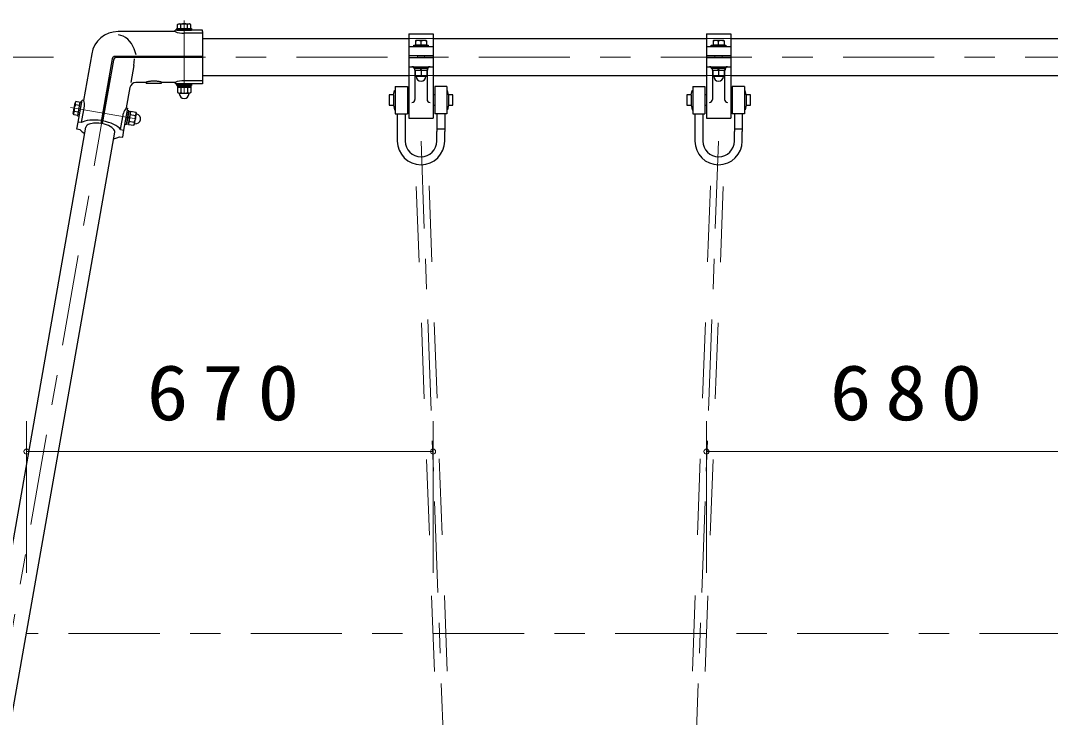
# Model space of a CAD drawing. Units: millimetres on the paper, with parts at other scales. Extents: x 197 to 617, y 140 to 437.
# Drawn here: x 253.25 to 287.17, y 230.7 to 253.66 of the extents above; entities that cross this region are included whole.
import ezdxf

# ---------------------------------------------------------------- set-up
doc = ezdxf.new("R2010")
doc.units = ezdxf.units.MM
doc.linetypes.add('USER1', pattern=[4.5, 2.5, -2])
doc.linetypes.add('USER2', pattern=[6, 3, -1, 1, -1])
doc.layers.add('線', color=2, linetype='Continuous', lineweight=25)
doc.layers.add('補助', color=2, linetype='Continuous', lineweight=13)
doc.styles.add('ＭＳ ゴシック', font='')
doc.styles.get('ＭＳ ゴシック').set_extended_font_data('MS Gothic')

# ---------------------------------------------------------------- blocks, each defined once
blk = doc.blocks.new('dimension_origin')
at = {"color": 0, "linetype": 'Continuous', "lineweight": -2}
blk.add_circle((0, 0), 1.25, dxfattribs=at)

msp = doc.modelspace()

# ---------------------------------------------------------------- linework, layer by layer
at = {"layer": '線'}
for p, q in [((258.402, 253.39), (258.882, 253.39)), ((258.402, 253.34), (258.402, 253.39)), ((258.423, 253.528), (258.462, 253.55)), ((258.423, 253.39), (258.423, 253.528)), ((258.423, 253.39), (258.862, 253.39)), ((258.462, 253.55), (258.822, 253.55)), ((258.533, 253.39), (258.533, 253.528)), ((258.752, 253.39), (258.752, 253.528)), ((258.862, 253.528), (258.822, 253.55)), ((258.862, 253.39), (258.862, 253.528)), ((258.882, 253.39), (258.882, 253.34)), ((258.402, 253.34), (258.882, 253.34)), ((259.242, 253.238), (258.642, 253.238)), ((266.042, 253.22), (266.842, 253.22)), ((266.042, 253.22), (266.042, 250.435)), ((266.842, 253.22), (266.842, 250.435)), ((275.842, 253.22), (276.642, 253.22)), ((275.842, 253.22), (275.842, 250.435)), ((276.642, 253.22), (276.642, 250.435)), ((266.042, 252.8), (266.842, 252.8)), ((266.202, 252.85), (266.682, 252.85)), ((266.202, 252.8), (266.202, 252.85)), ((266.202, 252.8), (266.682, 252.8)), ((266.262, 252.99), (266.272, 253)), ((266.262, 252.99), (266.262, 252.85)), ((266.622, 252.85), (266.262, 252.85)), ((266.612, 253), (266.272, 253)), ((266.442, 252.85), (266.442, 252.978)), ((266.622, 252.99), (266.612, 253)), ((266.622, 252.99), (266.622, 252.85)), ((266.682, 252.85), (266.682, 252.8)), ((275.842, 252.8), (276.642, 252.8)), ((276.002, 252.85), (276.482, 252.85)), ((276.002, 252.8), (276.002, 252.85)), ((276.002, 252.8), (276.482, 252.8)), ((276.062, 252.99), (276.072, 253)), ((276.062, 252.99), (276.062, 252.85)), ((276.422, 252.85), (276.062, 252.85)), ((276.412, 253), (276.072, 253)), ((276.242, 252.85), (276.242, 252.978)), ((276.422, 252.99), (276.412, 253)), ((276.422, 252.99), (276.422, 252.85)), ((276.482, 252.85), (276.482, 252.8)), ((256.273, 252.393), (255.898, 250.267)), ((256.309, 252.353), (255.94, 250.26)), ((259.242, 252.475), (256.372, 252.475)), ((259.242, 252.435), (256.407, 252.435)), ((266.042, 252.5), (266.842, 252.5)), ((266.042, 252.435), (266.842, 252.435)), ((275.842, 252.5), (276.642, 252.5)), ((275.842, 252.435), (276.642, 252.435)), ((256.982, 252.17), (256.885, 251.62)), ((266.042, 252.135), (266.842, 252.135)), ((266.202, 252.135), (266.682, 252.135)), ((266.202, 252.085), (266.202, 252.135)), ((266.202, 252.085), (266.682, 252.085)), ((266.227, 252.085), (266.657, 252.085)), ((266.227, 252.085), (266.227, 252.025)), ((266.227, 252.025), (266.657, 252.025)), ((266.242, 252.035), (266.242, 251.057)), ((266.252, 252.025), (266.252, 251.831)), ((266.252, 252.025), (266.632, 252.025)), ((266.439, 252.025), (266.423, 252.085)), ((266.442, 252.025), (266.442, 251.848)), ((266.462, 252.025), (266.446, 252.085)), ((266.632, 252.025), (266.632, 251.831)), ((266.642, 252.035), (266.642, 251.057)), ((266.657, 252.085), (266.657, 252.025)), ((266.682, 252.135), (266.682, 252.085)), ((275.842, 252.135), (276.642, 252.135)), ((276.002, 252.135), (276.482, 252.135)), ((276.002, 252.085), (276.002, 252.135)), ((276.002, 252.085), (276.482, 252.085)), ((276.027, 252.085), (276.457, 252.085)), ((276.027, 252.085), (276.027, 252.025)), ((276.027, 252.025), (276.457, 252.025)), ((276.042, 252.035), (276.042, 251.057)), ((276.052, 252.025), (276.052, 251.831)), ((276.052, 252.025), (276.432, 252.025)), ((276.239, 252.025), (276.223, 252.085)), ((276.242, 252.025), (276.242, 251.848)), ((276.262, 252.025), (276.246, 252.085)), ((276.432, 252.025), (276.432, 251.831)), ((276.442, 252.035), (276.442, 251.057)), ((276.457, 252.085), (276.457, 252.025)), ((276.482, 252.135), (276.482, 252.085)), ((266.252, 251.831), (266.262, 251.825)), ((266.262, 251.825), (266.622, 251.825)), ((266.282, 251.815), (266.282, 251.825)), ((266.602, 251.815), (266.602, 251.825)), ((266.632, 251.831), (266.622, 251.825)), ((276.052, 251.831), (276.062, 251.825)), ((276.062, 251.825), (276.422, 251.825)), ((276.082, 251.815), (276.082, 251.825)), ((276.402, 251.815), (276.402, 251.825)), ((276.432, 251.831), (276.422, 251.825)), ((258.402, 251.57), (258.882, 251.57)), ((258.402, 251.52), (258.402, 251.57)), ((258.402, 251.52), (258.882, 251.52)), ((258.423, 251.46), (258.862, 251.46)), ((258.423, 251.46), (258.423, 251.283)), ((258.857, 251.52), (258.427, 251.52)), ((258.427, 251.52), (258.427, 251.46)), ((258.857, 251.46), (258.427, 251.46)), ((258.533, 251.46), (258.533, 251.283)), ((258.639, 251.46), (258.623, 251.52)), ((259.242, 251.673), (258.642, 251.673)), ((258.662, 251.46), (258.646, 251.52)), ((258.752, 251.46), (258.752, 251.283)), ((258.857, 251.52), (258.857, 251.46)), ((258.862, 251.46), (258.862, 251.283)), ((258.882, 251.57), (258.882, 251.52)), ((265.537, 251.205), (265.568, 251.352)), ((265.568, 251.352), (265.592, 251.347)), ((265.592, 251.485), (265.992, 251.485)), ((265.592, 251.485), (265.592, 250.585)), ((265.592, 251.347), (265.592, 250.723)), ((265.992, 251.485), (265.992, 250.585)), ((267.292, 251.485), (266.892, 251.485)), ((266.892, 251.485), (266.892, 250.585)), ((267.292, 251.485), (267.292, 250.585)), ((267.317, 251.352), (267.292, 251.347)), ((267.292, 251.347), (267.292, 250.723)), ((267.347, 251.205), (267.317, 251.352)), ((275.337, 251.205), (275.368, 251.352)), ((275.368, 251.352), (275.392, 251.347)), ((275.392, 251.485), (275.792, 251.485)), ((275.392, 251.485), (275.392, 250.585)), ((275.392, 251.347), (275.392, 250.723)), ((275.792, 251.485), (275.792, 250.585)), ((277.092, 251.485), (276.692, 251.485)), ((276.692, 251.485), (276.692, 250.585)), ((277.092, 251.485), (277.092, 250.585)), ((277.117, 251.352), (277.092, 251.347)), ((277.092, 251.347), (277.092, 250.723)), ((277.147, 251.205), (277.117, 251.352)), ((258.423, 251.283), (258.462, 251.26)), ((258.462, 251.26), (258.822, 251.26)), ((258.482, 251.25), (258.482, 251.26)), ((258.802, 251.25), (258.802, 251.26)), ((258.862, 251.283), (258.822, 251.26)), ((265.537, 251.205), (265.392, 251.205)), ((265.392, 251.205), (265.392, 250.865)), ((265.537, 251.205), (265.537, 250.866)), ((266.042, 251.205), (265.992, 251.205)), ((266.892, 251.205), (266.842, 251.205)), ((267.347, 251.205), (267.347, 250.866)), ((267.492, 251.205), (267.347, 251.205)), ((267.492, 250.865), (267.492, 251.205)), ((275.337, 251.205), (275.192, 251.205)), ((275.192, 251.205), (275.192, 250.865)), ((275.337, 251.205), (275.337, 250.866)), ((275.842, 251.205), (275.792, 251.205)), ((276.692, 251.205), (276.642, 251.205)), ((277.147, 251.205), (277.147, 250.866)), ((277.292, 251.205), (277.147, 251.205)), ((277.292, 250.865), (277.292, 251.205)), ((254.987, 250.596), (255.049, 250.95)), ((255.156, 250.637), (255.021, 250.661)), ((255.078, 250.985), (255.049, 250.95)), ((255.195, 250.853), (255.059, 250.877)), ((255.214, 250.961), (255.078, 250.985)), ((255.134, 250.509), (255.217, 250.982)), ((255.137, 250.529), (255.214, 250.961)), ((255.183, 250.5), (255.266, 250.973)), ((255.217, 250.982), (255.266, 250.973)), ((255.259, 250.292), (255.354, 250.834)), ((256.692, 250.234), (256.775, 250.707)), ((256.741, 250.226), (256.824, 250.698)), ((256.82, 250.674), (256.745, 250.25)), ((256.775, 250.707), (256.824, 250.698)), ((256.804, 250.235), (256.88, 250.668)), ((256.879, 250.663), (256.804, 250.24)), ((256.82, 250.674), (256.879, 250.663)), ((256.88, 250.668), (257.054, 250.637)), ((265.392, 250.865), (265.537, 250.865)), ((265.537, 250.866), (265.568, 250.718)), ((265.568, 250.718), (265.592, 250.723)), ((265.992, 250.865), (266.042, 250.865)), ((266.842, 250.865), (266.892, 250.865)), ((267.317, 250.718), (267.292, 250.723)), ((267.347, 250.866), (267.317, 250.718)), ((267.347, 250.865), (267.492, 250.865)), ((275.192, 250.865), (275.337, 250.865)), ((275.337, 250.866), (275.368, 250.718)), ((275.368, 250.718), (275.392, 250.723)), ((275.792, 250.865), (275.842, 250.865)), ((276.642, 250.865), (276.692, 250.865)), ((277.117, 250.718), (277.092, 250.723)), ((277.147, 250.866), (277.117, 250.718)), ((277.147, 250.865), (277.292, 250.865)), ((255.002, 250.553), (254.987, 250.596)), ((255.137, 250.529), (255.002, 250.553)), ((255.183, 250.5), (255.134, 250.509)), ((256.549, 250.064), (256.645, 250.607)), ((256.841, 250.448), (256.779, 250.443)), ((256.845, 250.471), (256.783, 250.465)), ((256.823, 250.344), (256.997, 250.313)), ((256.861, 250.56), (257.035, 250.529)), ((257.007, 250.24), (257.07, 250.594)), ((257.054, 250.637), (257.07, 250.594)), ((257.076, 250.573), (257.066, 250.574)), ((265.592, 250.585), (265.992, 250.585)), ((265.662, 250.585), (265.662, 249.685)), ((265.922, 250.585), (265.922, 249.685)), ((266.042, 250.435), (266.842, 250.435)), ((267.292, 250.585), (266.892, 250.585)), ((266.962, 250.585), (266.962, 250.005)), ((267.222, 250.585), (267.222, 250.005)), ((275.392, 250.585), (275.792, 250.585)), ((275.462, 250.585), (275.462, 249.685)), ((275.722, 250.585), (275.722, 249.685)), ((275.842, 250.435), (276.642, 250.435)), ((277.092, 250.585), (276.692, 250.585)), ((276.762, 250.585), (276.762, 250.005)), ((277.022, 250.585), (277.022, 250.005)), ((256.741, 250.226), (256.692, 250.234)), ((256.745, 250.25), (256.804, 250.24)), ((256.804, 250.235), (256.978, 250.205)), ((256.978, 250.205), (257.007, 250.24)), ((257.021, 250.258), (257.011, 250.259)), ((266.962, 250.085), (267.222, 250.085)), ((266.962, 249.685), (266.962, 250.005)), ((267.222, 249.685), (267.222, 250.005)), ((276.762, 250.085), (277.022, 250.085)), ((276.762, 249.685), (276.762, 250.005)), ((277.022, 249.685), (277.022, 250.005))]:
    msp.add_line(p, q, dxfattribs=at)
at = {"layer": '線', "color": 1, "linetype": 'USER2', "lineweight": 13}
for p, q in [((258.642, 251.255), (258.642, 253.655)), ((248.38, 207.509), (256.299, 252.418)), ((256.342, 252.455), (308.942, 252.455)), ((254.896, 250.795), (257.062, 250.413)), ((267.447, 222.817), (266.442, 249.685)), ((275.238, 222.817), (276.242, 249.685)), ((311.836, 233.455), (253.449, 233.455))]:
    msp.add_line(p, q, dxfattribs=at)
at = {"layer": '線', "color": 7}
for p, q in [((258.343, 253.29), (256.464, 253.29)), ((258.342, 253.29), (258.342, 253.34)), ((259.242, 253.34), (258.342, 253.34)), ((259.242, 253.29), (259.242, 253.34)), ((259.242, 253.29), (259.242, 252.475)), ((259.242, 253.06), (266.042, 253.06)), ((266.842, 253.06), (275.842, 253.06)), ((276.642, 253.06), (288.642, 253.06)), ((255.598, 252.563), (255.326, 251.023)), ((259.242, 252.435), (259.242, 251.62)), ((259.242, 251.85), (266.042, 251.85)), ((266.842, 251.85), (275.842, 251.85)), ((276.642, 251.85), (288.642, 251.85)), ((256.856, 251.455), (256.736, 250.775)), ((257.392, 251.62), (257.053, 251.62)), ((257.392, 251.59), (257.392, 251.62)), ((257.392, 251.59), (257.892, 251.59)), ((257.892, 251.59), (257.892, 251.62)), ((258.343, 251.62), (257.892, 251.62)), ((258.342, 251.62), (258.342, 251.57)), ((259.242, 251.57), (258.342, 251.57)), ((259.242, 251.62), (259.242, 251.57)), ((255.15, 250.311), (255.277, 251.032)), ((255.326, 251.023), (255.277, 251.032)), ((256.658, 250.045), (256.786, 250.766)), ((256.736, 250.775), (256.786, 250.766)), ((247.929, 207.747), (255.405, 250.145)), ((255.108, 250.077), (255.15, 250.311)), ((255.217, 250.058), (255.108, 250.077)), ((255.259, 250.292), (255.15, 250.311)), ((256.549, 250.064), (256.658, 250.045)), ((256.617, 249.811), (256.658, 250.045)), ((248.886, 207.578), (256.362, 249.977)), ((256.508, 249.83), (256.617, 249.811))]:
    msp.add_line(p, q, dxfattribs=at)
at = {"layer": '線', "color": 4, "linetype": 'USER1', "lineweight": 13}
for p, q in [((266.042, 253.06), (266.842, 253.06)), ((275.842, 253.06), (276.642, 253.06)), ((266.042, 251.85), (266.842, 251.85)), ((275.842, 251.85), (276.642, 251.85)), ((267.222, 223.209), (266.232, 249.678)), ((267.642, 223.225), (266.652, 249.693)), ((275.043, 223.225), (276.032, 249.693)), ((275.463, 223.209), (276.452, 249.678))]:
    msp.add_line(p, q, dxfattribs=at)
at = {"layer": '線', "linetype": 'USER1', "lineweight": 13}
for p, q in [((266.322, 252.5), (266.322, 252.435)), ((266.562, 252.5), (266.562, 252.435)), ((276.122, 252.5), (276.122, 252.435)), ((276.362, 252.5), (276.362, 252.435))]:
    msp.add_line(p, q, dxfattribs=at)
at = {"layer": '線'}
for points in [[(257.055, 252.525), (257.03, 252.628), (256.997, 252.726), (256.954, 252.817), (256.904, 252.9), (256.846, 252.975), (256.781, 253.04), (256.71, 253.094), (256.634, 253.138), (256.558, 253.168), (256.479, 253.188)], [(256.982, 252.17), (256.997, 252.283), (257.002, 252.395)], [(257.892, 251.62), (257.89, 251.625), (257.884, 251.63), (257.873, 251.634), (257.859, 251.638), (257.841, 251.642), (257.819, 251.646), (257.794, 251.649), (257.767, 251.652), (257.738, 251.654), (257.707, 251.655), (257.675, 251.656), (257.642, 251.657), (257.61, 251.656), (257.578, 251.655), (257.547, 251.654), (257.517, 251.652), (257.49, 251.649), (257.466, 251.646), (257.444, 251.642), (257.426, 251.638), (257.411, 251.634), (257.401, 251.63), (257.394, 251.625), (257.392, 251.62)], [(255.898, 250.267), (255.836, 250.274), (255.774, 250.277), (255.715, 250.277), (255.659, 250.273), (255.607, 250.267), (255.559, 250.257), (255.517, 250.245), (255.481, 250.229), (255.451, 250.211), (255.428, 250.191), (255.413, 250.169), (255.405, 250.145)], [(256.362, 249.977), (256.362, 250.007), (256.351, 250.039), (256.329, 250.071), (256.297, 250.103), (256.255, 250.135), (256.205, 250.165), (256.147, 250.193), (256.082, 250.219), (256.013, 250.241), (255.94, 250.26)]]:
    msp.add_lwpolyline(points, dxfattribs=at)
at = {"layer": '線', "color": 7}
for points in [[(255.915, 250.362), (255.814, 250.374), (255.715, 250.379), (255.62, 250.379), (255.53, 250.373), (255.448, 250.36), (255.374, 250.343), (255.311, 250.32), (255.259, 250.292)], [(256.549, 250.064), (256.51, 250.108), (256.458, 250.152), (256.395, 250.193), (256.322, 250.233), (256.24, 250.27), (256.15, 250.302), (256.055, 250.331), (255.956, 250.355)], [(255.217, 250.058), (255.28, 249.994), (255.367, 249.932)], [(256.324, 249.763), (256.428, 249.791), (256.508, 249.83)]]:
    msp.add_lwpolyline(points, dxfattribs=at)
at = {"layer": '線'}
for centre, radius, start, end in [((258.478, 253.433), 0.11, 60, 120), ((258.642, 253.274), 0.276, 66.5735, 113.4265), ((258.807, 253.433), 0.11, 60, 120), ((258.643, 254.124), 0.886, 250.1405, 269.9272), ((266.352, 252.748), 0.246, 68.5823, 111.4176), ((266.532, 252.748), 0.246, 68.5824, 111.4176), ((276.152, 252.748), 0.246, 68.5823, 111.4176), ((276.332, 252.748), 0.246, 68.5824, 111.4176), ((256.372, 252.375), 0.1, 90, 170), ((256.407, 252.335), 0.1, 90, 170), ((266.142, 252.035), 0.1, 0, 90), ((266.742, 252.035), 0.1, 90, 180), ((275.942, 252.035), 0.1, 0, 90), ((276.542, 252.035), 0.1, 90, 180), ((258.643, 250.787), 0.886, 90.0728, 109.8595), ((266.347, 252.106), 0.274, 249.7445, 290.2556), ((266.442, 251.815), 0.16, 180, 0), ((266.537, 252.106), 0.274, 249.7445, 290.2556), ((276.147, 252.106), 0.274, 249.7445, 290.2556), ((276.242, 251.815), 0.16, 180, 0), ((276.337, 252.106), 0.274, 249.7445, 290.2556), ((255.007, 250.879), 0.35, 352.6794, 24.3899), ((258.478, 251.378), 0.11, 240, 300), ((258.642, 251.25), 0.16, 180, 0), ((258.642, 251.536), 0.276, 246.5735, 293.4265), ((258.807, 251.378), 0.11, 240, 300), ((266.142, 251.057), 0.1, 270, 0), ((266.742, 251.057), 0.1, 180, 270), ((275.942, 251.057), 0.1, 270, 0), ((276.542, 251.057), 0.1, 180, 270), ((255.105, 250.591), 0.11, 140, 200), ((255.29, 250.725), 0.276, 146.5735, 193.4265), ((255.162, 250.915), 0.11, 140, 200), ((256.986, 250.53), 0.35, 135.6101, 167.3206), ((256.767, 250.465), 0.276, 326.5735, 13.4265), ((257.049, 250.415), 0.16, 260, 80), ((256.951, 250.599), 0.11, 320, 20), ((256.894, 250.275), 0.11, 320, 20), ((266.442, 249.685), 0.78, 180, 0), ((266.442, 249.685), 0.52, 180, 0), ((276.242, 249.685), 0.78, 180, 0), ((276.242, 249.685), 0.52, 180, 0)]:
    msp.add_arc(centre, radius, start, end, dxfattribs=at)
at = {"layer": '線', "color": 7}
for centre, radius in [((256.464, 252.41), 0.88), ((257.053, 251.42), 0.2)]:
    msp.add_arc(centre, radius, 90, 170, dxfattribs=at)
at = {"layer": '補助'}
for p, q in [((254.342, 252.455), (223.142, 252.455)), ((253.449, 235.455), (253.449, 240.455)), ((266.839, 235.455), (266.839, 240.455)), ((275.846, 235.455), (275.846, 240.455)), ((253.449, 239.455), (266.839, 239.455)), ((275.846, 239.455), (289.439, 239.455))]:
    msp.add_line(p, q, dxfattribs=at)

# ---------------------------------------------------------------- block references
at = {"layer": '補助', "xscale": 0.0667, "yscale": 0.0667}
for p in [(253.449, 239.455), (275.846, 239.455)]:
    msp.add_blockref('dimension_origin', p, dxfattribs=at)
at = {"layer": '補助', "xscale": 0.0667, "yscale": 0.0667, "rotation": 180}
msp.add_blockref('dimension_origin', (266.839, 239.455), dxfattribs=at)

# ---------------------------------------------------------------- texts
at = {"layer": '補助', "char_height": 1.833, "attachment_point": 8, "style": 'ＭＳ ゴシック'}
for s, insert in [('\\T1.33;\\W1.1;670', (260.144, 240.455)), ('\\T1.33;\\W1.1;680', (282.642, 240.455))]:
    msp.add_mtext(s, dxfattribs=dict(at, insert=insert))

doc.saveas('drawing.dxf')
